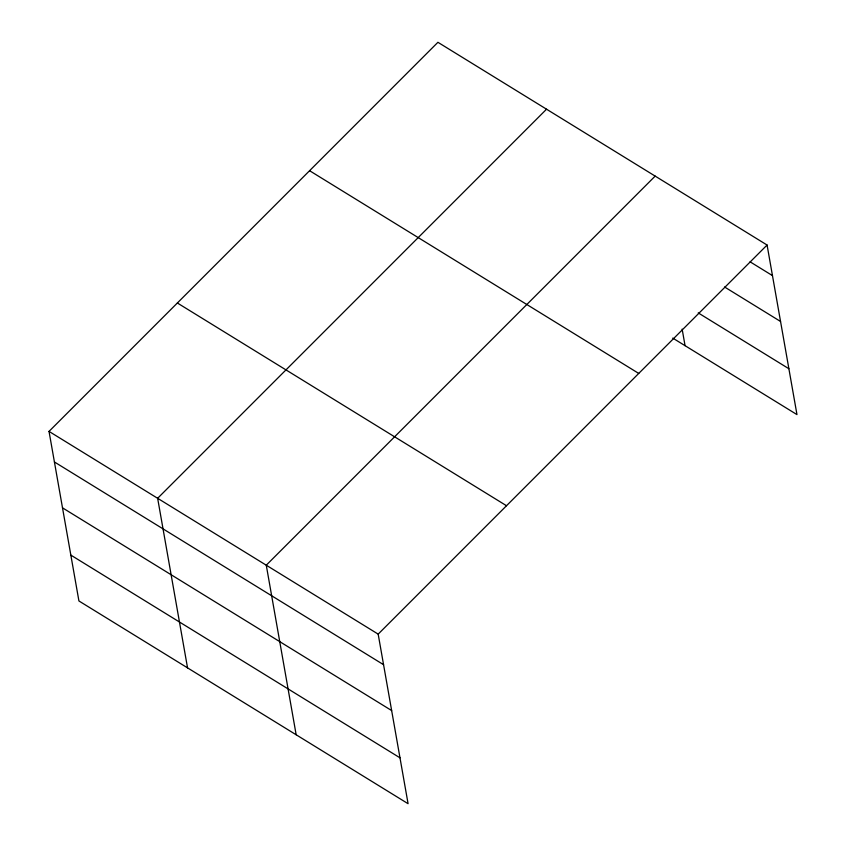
<?xml version="1.0" encoding="UTF-8"?>
<svg xmlns="http://www.w3.org/2000/svg" width="846" height="846" viewBox="0 0 846 846"><rect width="100%" height="100%" fill="white"/><g stroke="black" fill="none" stroke-linecap="round" stroke-linejoin="round"><path stroke-width="1.27" d="M49.026 431.397L378.173 634.13L408.079 803.7L78.921 600.967L49.026 431.397L437.921 42.3L767.079 245.033L796.974 414.603L672.75 338.093M546.548 109.197L157.642 498.294L187.548 667.875M655.164 176.105L266.268 565.191L296.163 734.772M378.173 634.13L767.079 245.033M750.085 261.816L772.461 275.606M724.599 287.005L780.551 321.469M698.236 312.904L788.884 368.729M309.583 170.702L638.741 373.435M177.364 302.995L506.511 505.728M54.419 461.969L383.566 664.692M62.498 507.833L391.656 710.566M70.831 555.103L399.989 757.826M682.14 329.115L685.059 345.676"/></g></svg>
